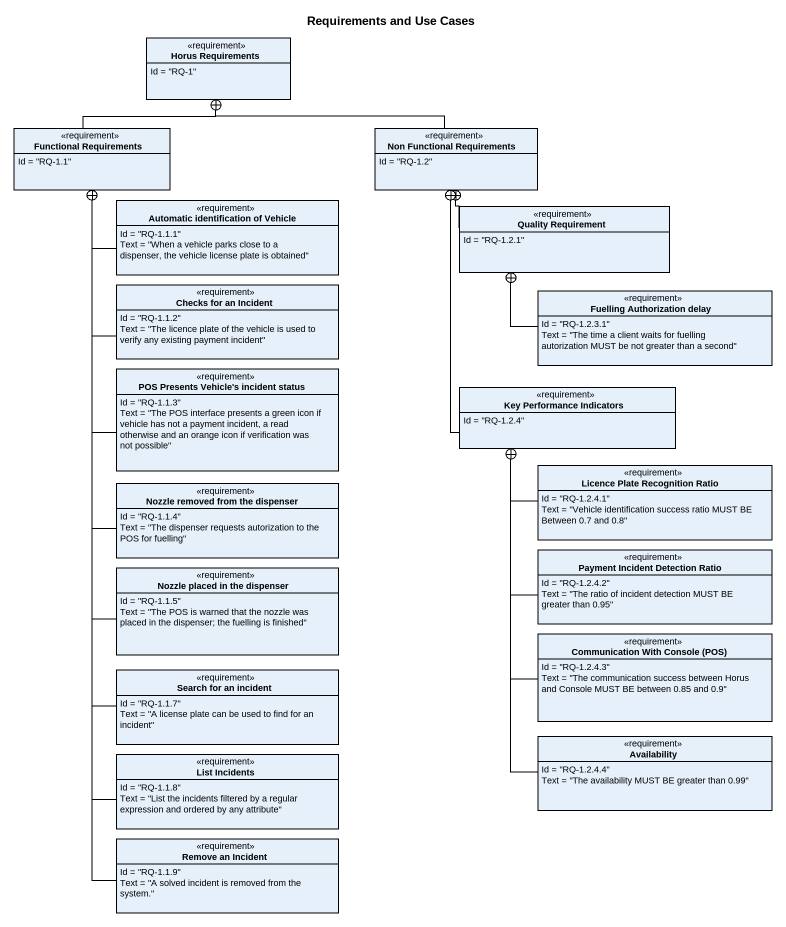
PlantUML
@startuml
title Requirements and Use Cases
hide circle
hide empty members
class "Horus Requirements" as Horus_Requirements <<requirement>> {
  Id = "RQ-1"
}
class "Functional Requirements" as Functional_Requirements <<requirement>> {
  Id = "RQ-1.1"
}
class "Non Functional Requirements" as Non_Functional_Requirements <<requirement>> {
  Id = "RQ-1.2"
}
class "Automatic identification of Vehicle" as Automatic_identification_of <<requirement>> {
  Id = "RQ-1.1.1"
  Text = "When a vehicle parks close to a dispenser, the vehicle license plate is obtained"
}
class "Quality Requirement" as Quality_Requirement <<requirement>> {
  Id = "RQ-1.2.1"
}
class "Checks for an Incident" as Checks_for_an_Incident <<requirement>> {
  Id = "RQ-1.1.2"
  Text = "The licence plate of the vehicle is used to verify any existing payment incident"
}
class "Fuelling Authorization delay" as Fuelling_Authorization_delay <<requirement>> {
  Id = "RQ-1.2.3.1"
  Text = "The time a client waits for fuelling autorization MUST be not greater than a second"
}
class "POS Presents Vehicle's incident status" as POS_Presents_Vehicle_s <<requirement>> {
  Id = "RQ-1.1.3"
  Text = "The POS interface presents a green icon if vehicle has not a payment incident, a read otherwise and an orange icon if verification was not possible"
}
class "Key Performance Indicators" as Key_Performance_Indicators <<requirement>> {
  Id = "RQ-1.2.4"
}
class "Nozzle removed from the dispenser" as Nozzle_removed_from_the <<requirement>> {
  Id = "RQ-1.1.4"
  Text = "The dispenser requests autorization to the POS for fuelling"
}
class "Licence Plate Recognition Ratio" as Licence_Plate_Recognition <<requirement>> {
  Id = "RQ-1.2.4.1"
  Text = "Vehicle identification success ratio MUST BE Between 0.7 and 0.8"
}
class "Payment Incident Detection Ratio" as Payment_Incident_Detection <<requirement>> {
  Id = "RQ-1.2.4.2"
  Text = "The ratio of incident detection MUST BE greater than 0.95"
}
class "Nozzle placed in the dispenser" as Nozzle_placed_in_the <<requirement>> {
  Id = "RQ-1.1.5"
  Text = "The POS is warned that the nozzle was placed in the dispenser; the fuelling is finished"
}
class "Communication With Console (POS)" as Communication_With_Console <<requirement>> {
  Id = "RQ-1.2.4.3"
  Text = "The communication success between Horus and Console MUST BE between 0.85 and 0.9"
}
class "Search for an incident" as Search_for_an_incident <<requirement>> {
  Id = "RQ-1.1.7"
  Text = "A license plate can be used to find for an incident"
}
class "List Incidents" as List_Incidents <<requirement>> {
  Id = "RQ-1.1.8"
  Text = "List the incidents filtered by a regular expression and ordered by any attribute"
}
class Availability <<requirement>> {
  Id = "RQ-1.2.4.4"
  Text = "The availability MUST BE greater than 0.99"
}
class "Remove an Incident" as Remove_an_Incident <<requirement>> {
  Id = "RQ-1.1.9"
  Text = "A solved incident is removed from the system."
}
Functional_Requirements -up-+ Horus_Requirements
Non_Functional_Requirements -left-+ Horus_Requirements
Automatic_identification_of -left-+ Functional_Requirements
Quality_Requirement -up-+ Non_Functional_Requirements
Checks_for_an_Incident -up-+ Functional_Requirements
Fuelling_Authorization_delay -up-+ Quality_Requirement
POS_Presents_Vehicle_s -up-+ Functional_Requirements
Key_Performance_Indicators -up-+ Non_Functional_Requirements
Nozzle_removed_from_the -up-+ Functional_Requirements
Licence_Plate_Recognition -up-+ Key_Performance_Indicators
Payment_Incident_Detection -up-+ Key_Performance_Indicators
Nozzle_placed_in_the -up-+ Functional_Requirements
Communication_With_Console -up-+ Key_Performance_Indicators
Search_for_an_incident -up-+ Functional_Requirements
List_Incidents -up-+ Functional_Requirements
Availability -up-+ Key_Performance_Indicators
Remove_an_Incident -up-+ Functional_Requirements
@enduml
